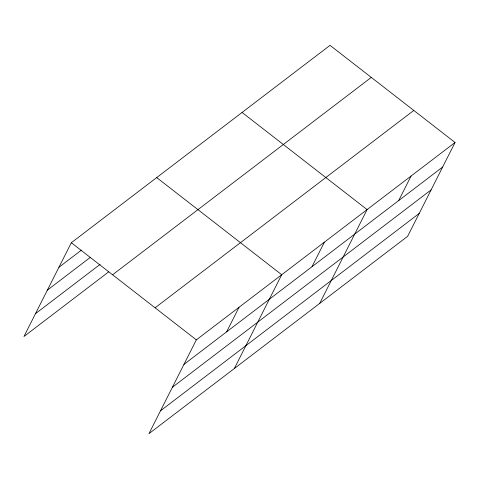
<?xml version="1.0" encoding="UTF-8"?>
<svg xmlns="http://www.w3.org/2000/svg" width="479" height="479" viewBox="0 0 479 479"><rect width="100%" height="100%" fill="white"/><g stroke="black" fill="none" stroke-linecap="round" stroke-linejoin="round"><path stroke-width="0.72" d="M455.05 142.485L196.342 339.862L148.963 433.657L407.671 236.279L455.05 142.485L330.037 45.343L71.329 242.721L23.95 336.515L108.733 271.832M226.621 331.851L239.027 307.296M234.333 368.525L281.712 274.724L156.705 177.589M311.997 266.713L324.403 242.158M319.709 303.387L367.088 209.592L242.081 112.451M398.666 200.593L411.072 176.038M58.923 267.282L81.454 250.092M47.385 290.13L90.07 257.558M35.494 313.667L100.117 264.366M112.583 274.778L371.291 77.4M155.088 307.805L413.796 110.427M183.936 364.417L442.644 167.039M172.392 387.266L431.106 189.888M160.501 410.808L419.215 213.43M71.329 242.721L196.342 339.862"/></g></svg>
